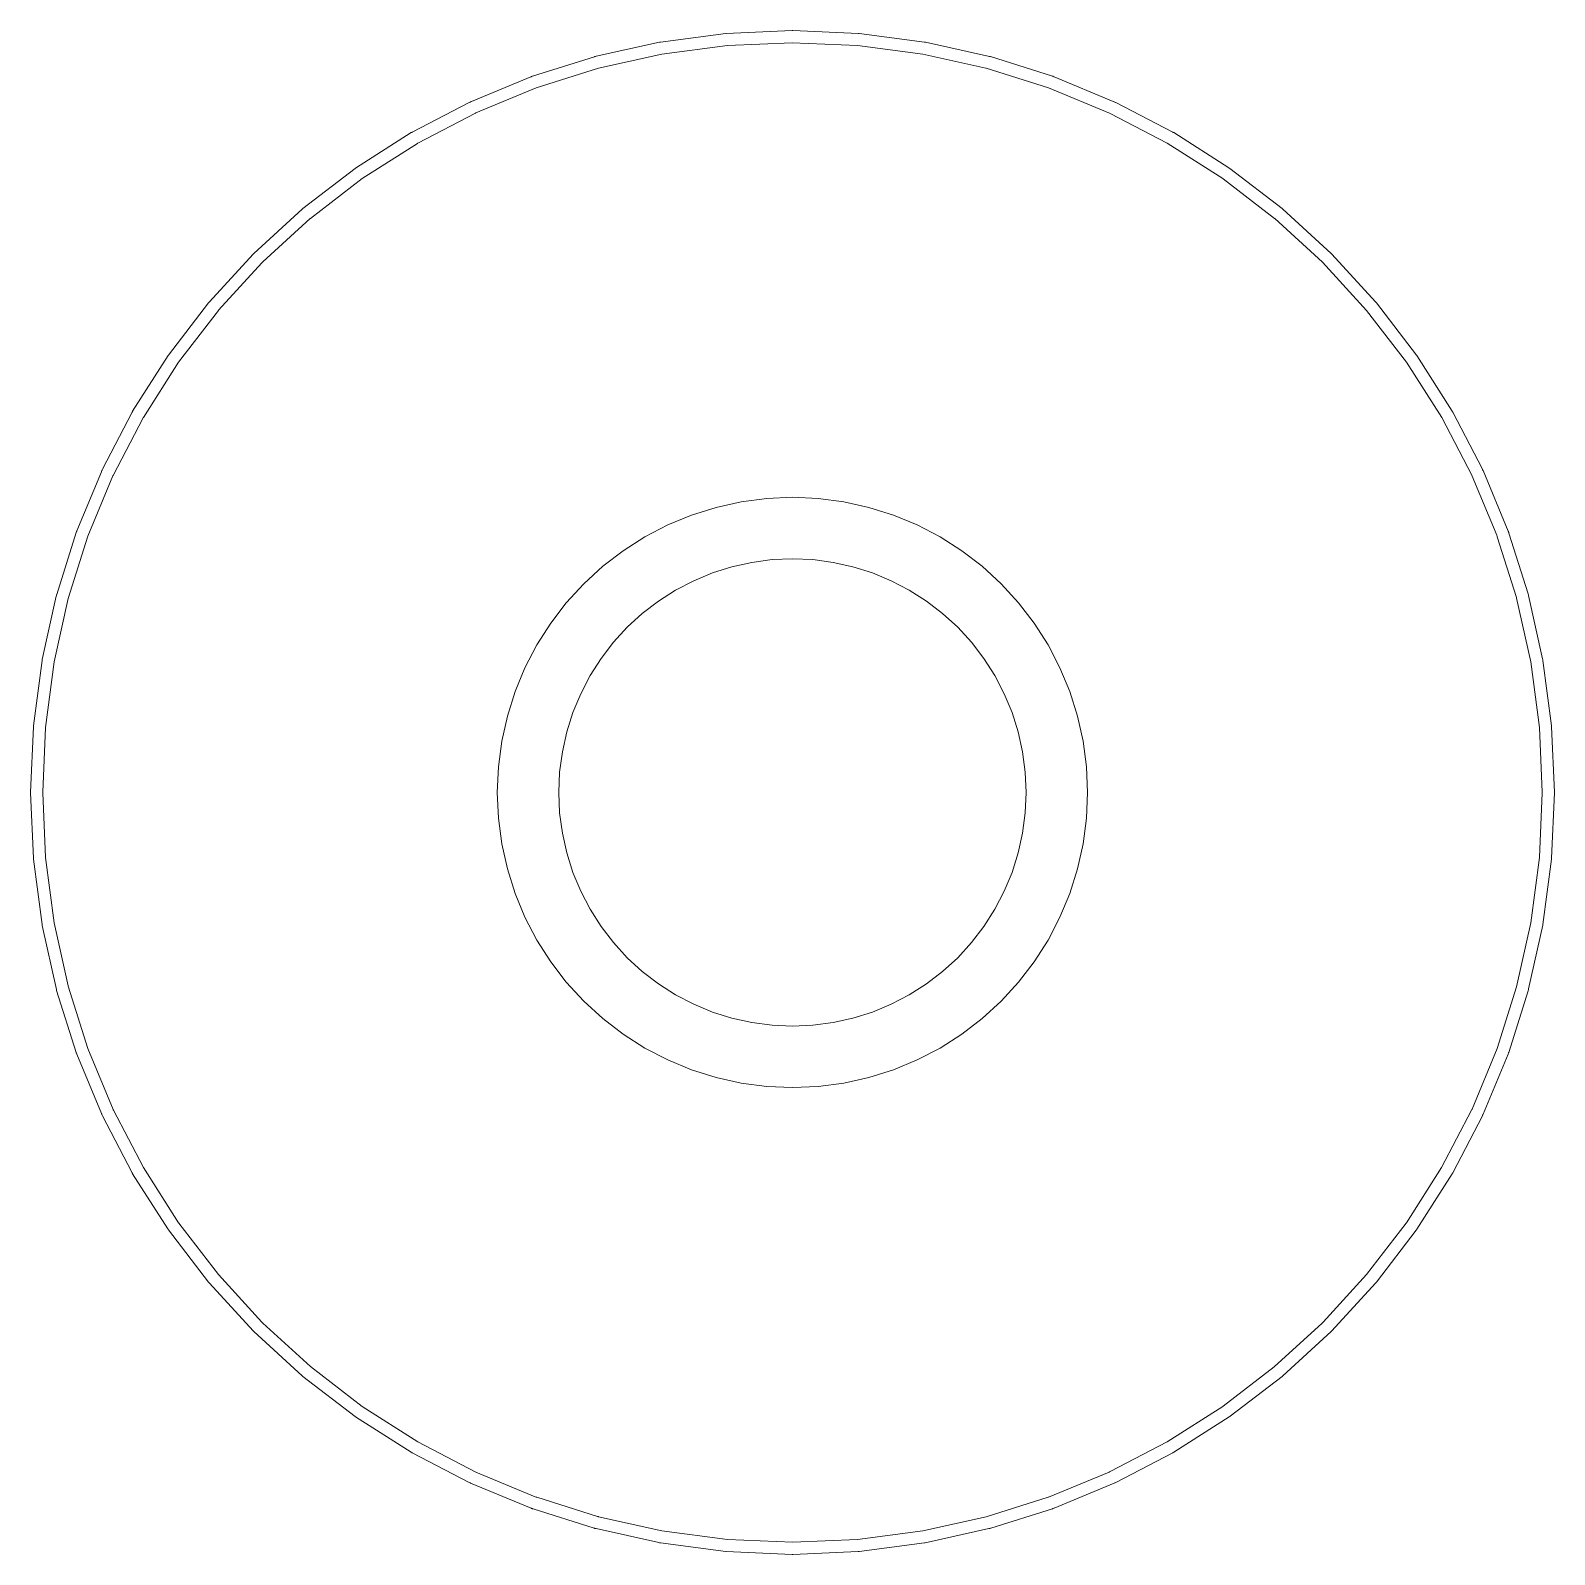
# Model space of a CAD drawing. Header units: millimetres. Extents: x 0.8 to 13.2, y -13.2 to -0.8.
import ezdxf

# ---------------------------------------------------------------- set-up
doc = ezdxf.new("R2010")
doc.units = ezdxf.units.MM
doc.layers.get('0').update_dxf_attribs({"lineweight": 25, "true_color": 0xffffff})

msp = doc.modelspace()

# ---------------------------------------------------------------- linework, layer by layer
at = {"lineweight": 13}
for p, q in [((6.458, -0.828), (5.926, -0.898)), ((6.462, -0.828), (6.458, -0.828)), ((6.998, -0.804), (6.462, -0.828)), ((7.002, -0.804), (6.998, -0.804)), ((6.998, -0.804), (6.998, -0.804)), ((7.538, -0.828), (7.002, -0.804)), ((7.542, -0.828), (7.538, -0.828)), ((8.074, -0.898), (7.542, -0.828)), ((5.918, -0.9), (5.403, -1.014)), ((5.922, -0.899), (5.918, -0.9)), ((5.926, -0.898), (5.922, -0.899)), ((5.939, -0.997), (6.471, -0.927)), ((6.471, -0.927), (6.472, -0.927)), ((6.472, -0.927), (6.998, -0.904)), ((6.998, -0.904), (7.529, -0.927)), ((6.998, -0.904), (6.998, -0.904)), ((7.529, -0.927), (8.061, -0.997)), ((8.078, -0.899), (8.074, -0.898)), ((8.082, -0.9), (8.078, -0.899)), ((8.601, -1.015), (8.082, -0.9)), ((5.389, -1.018), (4.887, -1.176)), ((4.917, -1.271), (5.424, -1.111)), ((5.39, -1.017), (5.389, -1.018)), ((5.394, -1.016), (5.39, -1.017)), ((5.399, -1.015), (5.394, -1.016)), ((5.403, -1.014), (5.399, -1.015)), ((5.424, -1.111), (5.939, -0.997)), ((8.061, -0.997), (8.571, -1.11)), ((8.571, -1.11), (8.572, -1.11)), ((8.572, -1.11), (8.576, -1.111)), ((8.576, -1.111), (9.083, -1.271)), ((8.606, -1.016), (8.601, -1.015)), ((8.61, -1.017), (8.606, -1.016)), ((9.113, -1.176), (8.61, -1.017)), ((4.873, -1.181), (4.389, -1.381)), ((4.875, -1.18), (4.873, -1.181)), ((4.879, -1.179), (4.875, -1.18)), ((4.883, -1.177), (4.879, -1.179)), ((4.887, -1.176), (4.883, -1.177)), ((9.117, -1.177), (9.113, -1.176)), ((9.121, -1.179), (9.117, -1.177)), ((9.125, -1.18), (9.121, -1.179)), ((9.127, -1.182), (9.125, -1.18)), ((9.608, -1.381), (9.127, -1.182)), ((4.426, -1.474), (4.917, -1.271)), ((4.917, -1.271), (4.917, -1.271)), ((9.083, -1.271), (9.578, -1.476)), ((4.372, -1.39), (3.908, -1.631)), ((3.954, -1.72), (4.422, -1.476)), ((4.376, -1.388), (4.372, -1.39)), ((4.38, -1.386), (4.376, -1.388)), ((4.383, -1.384), (4.38, -1.386)), ((4.388, -1.382), (4.383, -1.384)), ((4.389, -1.381), (4.388, -1.382)), ((4.422, -1.476), (4.423, -1.476)), ((4.423, -1.476), (4.426, -1.474)), ((9.578, -1.476), (9.582, -1.478)), ((9.582, -1.478), (10.048, -1.721)), ((9.611, -1.381), (9.608, -1.381)), ((9.617, -1.384), (9.611, -1.381)), ((9.62, -1.386), (9.617, -1.384)), ((9.626, -1.389), (9.62, -1.386)), ((9.628, -1.39), (9.626, -1.389)), ((10.092, -1.631), (9.628, -1.39)), ((3.9, -1.635), (3.448, -1.923)), ((3.502, -2.008), (3.95, -1.722)), ((3.904, -1.633), (3.9, -1.635)), ((3.908, -1.631), (3.904, -1.633)), ((3.95, -1.722), (3.952, -1.721)), ((3.952, -1.721), (3.954, -1.72)), ((10.048, -1.721), (10.498, -2.008)), ((10.096, -1.633), (10.092, -1.631)), ((10.092, -1.631), (10.092, -1.631)), ((10.1, -1.635), (10.096, -1.633)), ((10.548, -1.921), (10.1, -1.635)), ((3.444, -1.926), (3.019, -2.252)), ((3.448, -1.923), (3.444, -1.926)), ((10.552, -1.923), (10.548, -1.921)), ((10.556, -1.926), (10.552, -1.923)), ((10.981, -2.252), (10.556, -1.926)), ((3.08, -2.332), (3.5, -2.009)), ((3.5, -2.009), (3.502, -2.008)), ((10.498, -2.008), (10.502, -2.01)), ((10.502, -2.01), (10.92, -2.332)), ((3.012, -2.258), (2.62, -2.617)), ((2.694, -2.685), (3.079, -2.333)), ((3.013, -2.258), (3.012, -2.258)), ((3.016, -2.255), (3.013, -2.258)), ((3.019, -2.252), (3.016, -2.255)), ((3.079, -2.333), (3.08, -2.332)), ((10.92, -2.332), (10.921, -2.332)), ((10.921, -2.332), (11.31, -2.689)), ((10.984, -2.255), (10.981, -2.252)), ((10.987, -2.258), (10.984, -2.255)), ((11.38, -2.617), (10.987, -2.258)), ((2.617, -2.62), (2.258, -3.012)), ((2.333, -3.079), (2.685, -2.694)), ((2.62, -2.617), (2.617, -2.62)), ((2.685, -2.694), (2.688, -2.691)), ((2.688, -2.691), (2.689, -2.689)), ((2.689, -2.689), (2.691, -2.688)), ((2.691, -2.688), (2.694, -2.685)), ((11.31, -2.689), (11.668, -3.08)), ((11.383, -2.62), (11.38, -2.617)), ((11.742, -3.012), (11.383, -2.62)), ((2.252, -3.019), (1.926, -3.444)), ((2.009, -3.5), (2.332, -3.08)), ((2.255, -3.016), (2.252, -3.019)), ((2.258, -3.013), (2.255, -3.016)), ((2.258, -3.012), (2.258, -3.013)), ((2.332, -3.08), (2.333, -3.079)), ((11.668, -3.08), (11.668, -3.08)), ((11.668, -3.08), (11.992, -3.501)), ((11.745, -3.016), (11.742, -3.012)), ((11.748, -3.019), (11.745, -3.016)), ((12.074, -3.444), (11.748, -3.019)), ((1.923, -3.448), (1.635, -3.9)), ((1.926, -3.444), (1.923, -3.448)), ((12.077, -3.448), (12.074, -3.444)), ((12.365, -3.9), (12.077, -3.448)), ((1.722, -3.95), (2.008, -3.502)), ((2.008, -3.502), (2.009, -3.5)), ((11.992, -3.501), (11.992, -3.502)), ((11.992, -3.502), (12.279, -3.952)), ((1.631, -3.909), (1.39, -4.372)), ((1.476, -4.422), (1.72, -3.954)), ((1.633, -3.904), (1.631, -3.908)), ((1.631, -3.908), (1.631, -3.909)), ((1.635, -3.9), (1.633, -3.904)), ((1.72, -3.954), (1.721, -3.952)), ((1.721, -3.952), (1.722, -3.95)), ((12.279, -3.952), (12.526, -4.426)), ((12.367, -3.904), (12.365, -3.9)), ((12.369, -3.908), (12.367, -3.904)), ((12.61, -4.372), (12.369, -3.908)), ((1.381, -4.392), (1.181, -4.873)), ((1.271, -4.917), (1.474, -4.426)), ((1.382, -4.388), (1.381, -4.392)), ((1.384, -4.383), (1.382, -4.388)), ((1.386, -4.38), (1.384, -4.383)), ((1.388, -4.376), (1.386, -4.38)), ((1.39, -4.372), (1.388, -4.376)), ((1.474, -4.426), (1.476, -4.423)), ((1.476, -4.423), (1.476, -4.422)), ((12.526, -4.426), (12.526, -4.427)), ((12.526, -4.427), (12.726, -4.909)), ((12.611, -4.374), (12.61, -4.372)), ((12.612, -4.376), (12.611, -4.374)), ((12.614, -4.38), (12.612, -4.376)), ((12.616, -4.383), (12.614, -4.38)), ((12.819, -4.874), (12.616, -4.383)), ((6.379, -4.682), (6.179, -4.745)), ((6.583, -4.636), (6.379, -4.682)), ((6.791, -4.609), (6.583, -4.636)), ((7, -4.6), (6.791, -4.609)), ((7.209, -4.609), (7, -4.6)), ((7.417, -4.636), (7.209, -4.609)), ((7.621, -4.682), (7.417, -4.636)), ((7.821, -4.745), (7.621, -4.682)), ((5.986, -4.825), (5.8, -4.922)), ((6.179, -4.745), (5.986, -4.825)), ((8.014, -4.825), (7.821, -4.745)), ((8.2, -4.922), (8.014, -4.825)), ((1.176, -4.887), (1.018, -5.389)), ((1.111, -5.424), (1.271, -4.917)), ((1.177, -4.883), (1.176, -4.887)), ((1.179, -4.879), (1.177, -4.883)), ((1.18, -4.875), (1.179, -4.879)), ((1.181, -4.873), (1.18, -4.875)), ((5.8, -4.922), (5.623, -5.034)), ((8.377, -5.034), (8.2, -4.922)), ((12.726, -4.909), (12.727, -4.91)), ((12.727, -4.91), (12.729, -4.917)), ((12.729, -4.917), (12.731, -4.921)), ((12.731, -4.921), (12.887, -5.416)), ((12.82, -4.875), (12.819, -4.874)), ((12.821, -4.879), (12.82, -4.875)), ((12.823, -4.883), (12.821, -4.879)), ((12.824, -4.887), (12.823, -4.883)), ((12.825, -4.891), (12.824, -4.887)), ((12.981, -5.386), (12.825, -4.891)), ((5.623, -5.034), (5.457, -5.161)), ((8.543, -5.161), (8.377, -5.034)), ((5.457, -5.161), (5.303, -5.303)), ((6.508, -5.165), (6.35, -5.215)), ((6.67, -5.129), (6.508, -5.165)), ((6.834, -5.107), (6.67, -5.129)), ((7, -5.1), (6.834, -5.107)), ((7.166, -5.107), (7, -5.1)), ((7.33, -5.129), (7.166, -5.107)), ((7.492, -5.165), (7.33, -5.129)), ((7.65, -5.215), (7.492, -5.165)), ((8.697, -5.303), (8.543, -5.161)), ((5.303, -5.303), (5.161, -5.457)), ((6.197, -5.278), (6.05, -5.355)), ((6.35, -5.215), (6.197, -5.278)), ((7.803, -5.278), (7.65, -5.215)), ((7.95, -5.355), (7.803, -5.278)), ((8.839, -5.457), (8.697, -5.303)), ((1.014, -5.403), (0.9, -5.918)), ((0.997, -5.939), (1.111, -5.424)), ((1.015, -5.399), (1.014, -5.403)), ((1.016, -5.394), (1.015, -5.399)), ((1.017, -5.39), (1.016, -5.394)), ((1.018, -5.389), (1.017, -5.39)), ((5.91, -5.444), (5.779, -5.545)), ((6.05, -5.355), (5.91, -5.444)), ((8.09, -5.444), (7.95, -5.355)), ((8.221, -5.545), (8.09, -5.444)), ((12.887, -5.416), (12.888, -5.42)), ((12.888, -5.42), (12.888, -5.421)), ((12.888, -5.421), (13.003, -5.939)), ((12.982, -5.387), (12.981, -5.386)), ((12.984, -5.394), (12.982, -5.387)), ((12.985, -5.399), (12.984, -5.394)), ((13.099, -5.913), (12.985, -5.399)), ((5.161, -5.457), (5.034, -5.623)), ((5.779, -5.545), (5.656, -5.656)), ((8.344, -5.656), (8.221, -5.545)), ((8.966, -5.623), (8.839, -5.457)), ((5.034, -5.623), (4.922, -5.8)), ((5.656, -5.656), (5.545, -5.779)), ((8.455, -5.779), (8.344, -5.656)), ((9.078, -5.8), (8.966, -5.623)), ((4.922, -5.8), (4.825, -5.986)), ((5.545, -5.779), (5.444, -5.91)), ((8.556, -5.91), (8.455, -5.779)), ((9.175, -5.986), (9.078, -5.8)), ((0.898, -5.926), (0.828, -6.458)), ((0.899, -5.922), (0.898, -5.926)), ((0.9, -5.918), (0.899, -5.922)), ((0.927, -6.471), (0.997, -5.939)), ((5.444, -5.91), (5.355, -6.05)), ((8.645, -6.05), (8.556, -5.91)), ((13.003, -5.939), (13.073, -6.471)), ((13.099, -5.914), (13.099, -5.913)), ((13.1, -5.918), (13.099, -5.914)), ((13.101, -5.922), (13.1, -5.918)), ((13.102, -5.926), (13.101, -5.922)), ((13.172, -6.458), (13.102, -5.926)), ((4.825, -5.986), (4.745, -6.179)), ((5.355, -6.05), (5.278, -6.197)), ((8.722, -6.197), (8.645, -6.05)), ((9.255, -6.179), (9.175, -5.986)), ((4.745, -6.179), (4.682, -6.379)), ((9.318, -6.379), (9.255, -6.179)), ((5.278, -6.197), (5.215, -6.35)), ((8.785, -6.35), (8.722, -6.197)), ((4.682, -6.379), (4.636, -6.583)), ((5.215, -6.35), (5.165, -6.508)), ((8.835, -6.508), (8.785, -6.35)), ((9.364, -6.583), (9.318, -6.379)), ((0.828, -6.467), (0.804, -6.998)), ((0.828, -6.458), (0.828, -6.462)), ((0.828, -6.462), (0.828, -6.467)), ((0.904, -6.998), (0.927, -6.471)), ((5.165, -6.508), (5.129, -6.67)), ((8.871, -6.67), (8.835, -6.508)), ((13.073, -6.471), (13.073, -6.472)), ((13.073, -6.472), (13.096, -6.998)), ((13.172, -6.462), (13.172, -6.458)), ((13.172, -6.467), (13.172, -6.462)), ((13.196, -6.998), (13.172, -6.467)), ((4.636, -6.583), (4.609, -6.791)), ((5.129, -6.67), (5.107, -6.834)), ((8.893, -6.834), (8.871, -6.67)), ((9.391, -6.791), (9.364, -6.583)), ((4.609, -6.791), (4.6, -7)), ((9.4, -7), (9.391, -6.791)), ((5.107, -6.834), (5.1, -7)), ((8.9, -7), (8.893, -6.834)), ((0.804, -6.998), (0.804, -7.002)), ((0.804, -7.002), (0.828, -7.533)), ((0.904, -7), (0.904, -6.998)), ((0.904, -7.002), (0.904, -7)), ((0.927, -7.528), (0.904, -7.002)), ((4.6, -7), (4.609, -7.209)), ((5.1, -7), (5.107, -7.166)), ((8.893, -7.166), (8.9, -7)), ((9.391, -7.209), (9.4, -7)), ((13.096, -7.002), (13.073, -7.529)), ((13.096, -6.998), (13.096, -7)), ((13.096, -7), (13.096, -7.002)), ((13.172, -7.533), (13.196, -7.002)), ((13.196, -7.002), (13.196, -6.998)), ((5.107, -7.166), (5.129, -7.33)), ((8.871, -7.33), (8.893, -7.166)), ((4.609, -7.209), (4.636, -7.417)), ((9.364, -7.417), (9.391, -7.209)), ((4.636, -7.417), (4.682, -7.621)), ((5.129, -7.33), (5.165, -7.492)), ((8.835, -7.492), (8.871, -7.33)), ((9.318, -7.621), (9.364, -7.417)), ((0.828, -7.533), (0.828, -7.538)), ((0.828, -7.538), (0.828, -7.542)), ((0.828, -7.542), (0.898, -8.074)), ((0.927, -7.529), (0.927, -7.528)), ((0.997, -8.061), (0.927, -7.529)), ((5.165, -7.492), (5.215, -7.65)), ((8.785, -7.65), (8.835, -7.492)), ((13.073, -7.529), (13.003, -8.061)), ((13.073, -7.529), (13.073, -7.529)), ((13.102, -8.074), (13.172, -7.542)), ((13.172, -7.538), (13.172, -7.533)), ((13.172, -7.542), (13.172, -7.538)), ((4.682, -7.621), (4.745, -7.821)), ((5.215, -7.65), (5.278, -7.803)), ((8.722, -7.803), (8.785, -7.65)), ((9.255, -7.821), (9.318, -7.621)), ((5.278, -7.803), (5.355, -7.95)), ((8.645, -7.95), (8.722, -7.803)), ((4.745, -7.821), (4.825, -8.014)), ((9.175, -8.014), (9.255, -7.821)), ((4.825, -8.014), (4.922, -8.2)), ((5.355, -7.95), (5.444, -8.09)), ((8.556, -8.09), (8.645, -7.95)), ((9.078, -8.2), (9.175, -8.014)), ((0.898, -8.074), (0.899, -8.078)), ((0.899, -8.078), (0.9, -8.082)), ((0.9, -8.082), (1.015, -8.601)), ((1.11, -8.571), (0.997, -8.061)), ((5.444, -8.09), (5.545, -8.221)), ((8.455, -8.221), (8.556, -8.09)), ((13.003, -8.061), (12.888, -8.58)), ((12.986, -8.596), (13.101, -8.078)), ((13.101, -8.078), (13.102, -8.074)), ((4.922, -8.2), (5.034, -8.377)), ((5.545, -8.221), (5.656, -8.344)), ((8.344, -8.344), (8.455, -8.221)), ((8.966, -8.377), (9.078, -8.2)), ((5.034, -8.377), (5.161, -8.543)), ((5.656, -8.344), (5.779, -8.455)), ((8.221, -8.455), (8.344, -8.344)), ((8.839, -8.543), (8.966, -8.377)), ((5.161, -8.543), (5.303, -8.697)), ((5.779, -8.455), (5.91, -8.556)), ((8.09, -8.556), (8.221, -8.455)), ((8.697, -8.697), (8.839, -8.543)), ((1.015, -8.601), (1.016, -8.606)), ((1.016, -8.606), (1.017, -8.61)), ((1.017, -8.61), (1.017, -8.611)), ((1.017, -8.611), (1.176, -9.113)), ((1.11, -8.572), (1.11, -8.571)), ((1.111, -8.576), (1.11, -8.572)), ((1.271, -9.082), (1.111, -8.576)), ((5.91, -8.556), (6.05, -8.645)), ((6.05, -8.645), (6.197, -8.722)), ((7.803, -8.722), (7.95, -8.645)), ((7.95, -8.645), (8.09, -8.556)), ((12.888, -8.58), (12.73, -9.082)), ((12.824, -9.113), (12.981, -8.614)), ((12.981, -8.614), (12.982, -8.611)), ((12.982, -8.611), (12.984, -8.606)), ((12.984, -8.606), (12.985, -8.601)), ((12.985, -8.601), (12.986, -8.596)), ((5.303, -8.697), (5.457, -8.839)), ((6.197, -8.722), (6.35, -8.785)), ((6.35, -8.785), (6.508, -8.835)), ((7.492, -8.835), (7.65, -8.785)), ((7.65, -8.785), (7.803, -8.722)), ((8.543, -8.839), (8.697, -8.697)), ((5.457, -8.839), (5.623, -8.966)), ((6.508, -8.835), (6.67, -8.871)), ((6.67, -8.871), (6.834, -8.893)), ((6.834, -8.893), (7, -8.9)), ((7, -8.9), (7.166, -8.893)), ((7.166, -8.893), (7.33, -8.871)), ((7.33, -8.871), (7.492, -8.835)), ((8.377, -8.966), (8.543, -8.839)), ((5.623, -8.966), (5.8, -9.078)), ((8.2, -9.078), (8.377, -8.966)), ((1.176, -9.113), (1.177, -9.117)), ((1.177, -9.117), (1.179, -9.121)), ((1.179, -9.121), (1.18, -9.125)), ((1.18, -9.125), (1.182, -9.127)), ((1.182, -9.127), (1.381, -9.611)), ((1.271, -9.083), (1.271, -9.082)), ((1.476, -9.578), (1.271, -9.083)), ((5.8, -9.078), (5.986, -9.175)), ((8.014, -9.175), (8.2, -9.078)), ((12.729, -9.083), (12.526, -9.575)), ((12.616, -9.617), (12.819, -9.127)), ((12.73, -9.082), (12.729, -9.083)), ((12.819, -9.127), (12.82, -9.125)), ((12.82, -9.125), (12.821, -9.121)), ((12.821, -9.121), (12.823, -9.117)), ((12.823, -9.117), (12.824, -9.113)), ((5.986, -9.175), (6.179, -9.255)), ((6.179, -9.255), (6.379, -9.318)), ((7.621, -9.318), (7.821, -9.255)), ((7.821, -9.255), (8.014, -9.175)), ((6.379, -9.318), (6.583, -9.364)), ((6.583, -9.364), (6.791, -9.391)), ((6.791, -9.391), (7, -9.4)), ((7, -9.4), (7.209, -9.391)), ((7.209, -9.391), (7.417, -9.364)), ((7.417, -9.364), (7.621, -9.318)), ((1.381, -9.611), (1.382, -9.612)), ((1.382, -9.612), (1.384, -9.617)), ((1.384, -9.617), (1.386, -9.62)), ((1.386, -9.62), (1.388, -9.624)), ((1.388, -9.624), (1.39, -9.628)), ((1.39, -9.628), (1.631, -10.092)), ((1.477, -9.58), (1.476, -9.578)), ((1.478, -9.582), (1.477, -9.58)), ((1.722, -10.05), (1.478, -9.582)), ((12.522, -9.582), (12.278, -10.05)), ((12.369, -10.092), (12.61, -9.629)), ((12.524, -9.578), (12.522, -9.582)), ((12.526, -9.575), (12.524, -9.578)), ((12.61, -9.628), (12.612, -9.624)), ((12.61, -9.629), (12.61, -9.628)), ((12.612, -9.624), (12.614, -9.62)), ((12.614, -9.62), (12.616, -9.617)), ((1.631, -10.092), (1.631, -10.092)), ((1.631, -10.092), (1.633, -10.096)), ((1.633, -10.096), (1.635, -10.1)), ((1.635, -10.1), (1.921, -10.548)), ((2.008, -10.498), (1.722, -10.05)), ((12.278, -10.05), (11.992, -10.498)), ((12.077, -10.552), (12.365, -10.1)), ((12.365, -10.1), (12.367, -10.096)), ((12.367, -10.096), (12.369, -10.092)), ((2.01, -10.501), (2.008, -10.498)), ((2.01, -10.502), (2.01, -10.501)), ((2.332, -10.92), (2.01, -10.502)), ((11.99, -10.502), (11.668, -10.92)), ((11.992, -10.498), (11.99, -10.502)), ((1.921, -10.548), (1.923, -10.552)), ((1.923, -10.552), (1.926, -10.556)), ((1.926, -10.556), (2.252, -10.981)), ((11.748, -10.981), (12.071, -10.559)), ((12.071, -10.559), (12.074, -10.556)), ((12.074, -10.556), (12.077, -10.552)), ((2.252, -10.981), (2.255, -10.984)), ((2.255, -10.984), (2.258, -10.987)), ((2.258, -10.987), (2.617, -11.38)), ((2.685, -11.306), (2.332, -10.92)), ((11.668, -10.92), (11.315, -11.306)), ((11.383, -11.38), (11.742, -10.987)), ((11.742, -10.987), (11.745, -10.984)), ((11.745, -10.984), (11.748, -10.981)), ((2.617, -11.38), (2.62, -11.383)), ((2.62, -11.383), (3.012, -11.742)), ((2.688, -11.309), (2.685, -11.306)), ((2.689, -11.31), (2.688, -11.309)), ((2.691, -11.312), (2.689, -11.31)), ((2.694, -11.315), (2.691, -11.312)), ((3.08, -11.668), (2.694, -11.315)), ((11.306, -11.315), (10.917, -11.671)), ((10.987, -11.742), (11.38, -11.383)), ((11.309, -11.312), (11.306, -11.315)), ((11.312, -11.309), (11.309, -11.312)), ((11.315, -11.306), (11.312, -11.309)), ((11.38, -11.383), (11.383, -11.38)), ((3.012, -11.742), (3.013, -11.742)), ((3.013, -11.742), (3.016, -11.745)), ((3.016, -11.745), (3.019, -11.748)), ((3.019, -11.748), (3.444, -12.074)), ((3.502, -11.992), (3.08, -11.668)), ((3.08, -11.668), (3.08, -11.668)), ((10.917, -11.671), (10.501, -11.991)), ((10.559, -12.071), (10.981, -11.748)), ((10.981, -11.748), (10.984, -11.745)), ((10.984, -11.745), (10.987, -11.742)), ((3.954, -12.28), (3.502, -11.992)), ((10.498, -11.992), (10.046, -12.28)), ((10.501, -11.991), (10.498, -11.992)), ((3.444, -12.074), (3.448, -12.077)), ((3.448, -12.077), (3.9, -12.365)), ((10.1, -12.365), (10.552, -12.077)), ((10.552, -12.077), (10.556, -12.074)), ((10.556, -12.074), (10.559, -12.071)), ((3.9, -12.365), (3.904, -12.367)), ((3.904, -12.367), (3.908, -12.369)), ((3.908, -12.369), (3.909, -12.369)), ((3.909, -12.369), (4.372, -12.61)), ((4.426, -12.526), (3.954, -12.28)), ((10.046, -12.28), (9.582, -12.522)), ((9.629, -12.61), (10.092, -12.369)), ((10.092, -12.369), (10.096, -12.367)), ((10.096, -12.367), (10.1, -12.365)), ((4.372, -12.61), (4.372, -12.61)), ((4.372, -12.61), (4.376, -12.612)), ((4.376, -12.612), (4.38, -12.614)), ((4.38, -12.614), (4.383, -12.616)), ((4.383, -12.616), (4.874, -12.819)), ((4.909, -12.726), (4.426, -12.526)), ((9.574, -12.526), (9.083, -12.729)), ((9.127, -12.819), (9.617, -12.616)), ((9.578, -12.524), (9.574, -12.526)), ((9.582, -12.522), (9.578, -12.524)), ((9.617, -12.616), (9.62, -12.614)), ((9.62, -12.614), (9.624, -12.612)), ((9.624, -12.612), (9.628, -12.61)), ((9.628, -12.61), (9.629, -12.61)), ((4.917, -12.729), (4.909, -12.726)), ((4.921, -12.731), (4.917, -12.729)), ((5.416, -12.887), (4.921, -12.731)), ((9.079, -12.731), (8.576, -12.889)), ((9.083, -12.729), (9.079, -12.731)), ((4.874, -12.819), (4.875, -12.82)), ((4.875, -12.82), (4.879, -12.821)), ((4.879, -12.821), (4.883, -12.823)), ((4.883, -12.823), (4.887, -12.824)), ((4.887, -12.824), (4.891, -12.825)), ((4.891, -12.825), (5.387, -12.982)), ((5.42, -12.888), (5.416, -12.887)), ((8.614, -12.981), (9.113, -12.824)), ((9.113, -12.824), (9.117, -12.823)), ((9.117, -12.823), (9.121, -12.821)), ((9.121, -12.821), (9.125, -12.82)), ((9.125, -12.82), (9.127, -12.819)), ((5.387, -12.982), (5.39, -12.983)), ((5.39, -12.983), (5.394, -12.984)), ((5.394, -12.984), (5.399, -12.985)), ((5.399, -12.985), (5.403, -12.986)), ((5.403, -12.986), (5.913, -13.099)), ((5.424, -12.889), (5.42, -12.888)), ((5.939, -13.003), (5.424, -12.889)), ((6.471, -13.073), (5.939, -13.003)), ((8.061, -13.003), (7.529, -13.073)), ((8.576, -12.889), (8.061, -13.003)), ((8.078, -13.101), (8.597, -12.986)), ((8.597, -12.986), (8.601, -12.985)), ((8.601, -12.985), (8.606, -12.984)), ((8.606, -12.984), (8.611, -12.982)), ((8.611, -12.982), (8.614, -12.981)), ((5.913, -13.099), (5.914, -13.099)), ((5.914, -13.099), (5.918, -13.1)), ((5.918, -13.1), (5.922, -13.101)), ((5.922, -13.101), (5.926, -13.102)), ((5.926, -13.102), (6.458, -13.172)), ((7.002, -13.096), (6.471, -13.073)), ((7.529, -13.073), (7.002, -13.096)), ((7.529, -13.073), (7.529, -13.073)), ((7.542, -13.172), (8.074, -13.102)), ((8.074, -13.102), (8.078, -13.101)), ((6.458, -13.172), (6.462, -13.172)), ((6.462, -13.172), (6.998, -13.196)), ((6.998, -13.196), (7.002, -13.196)), ((7.002, -13.196), (7.533, -13.172)), ((7.533, -13.172), (7.538, -13.172)), ((7.538, -13.172), (7.542, -13.172))]:
    msp.add_line(p, q, dxfattribs=at)

doc.saveas('drawing.dxf')
